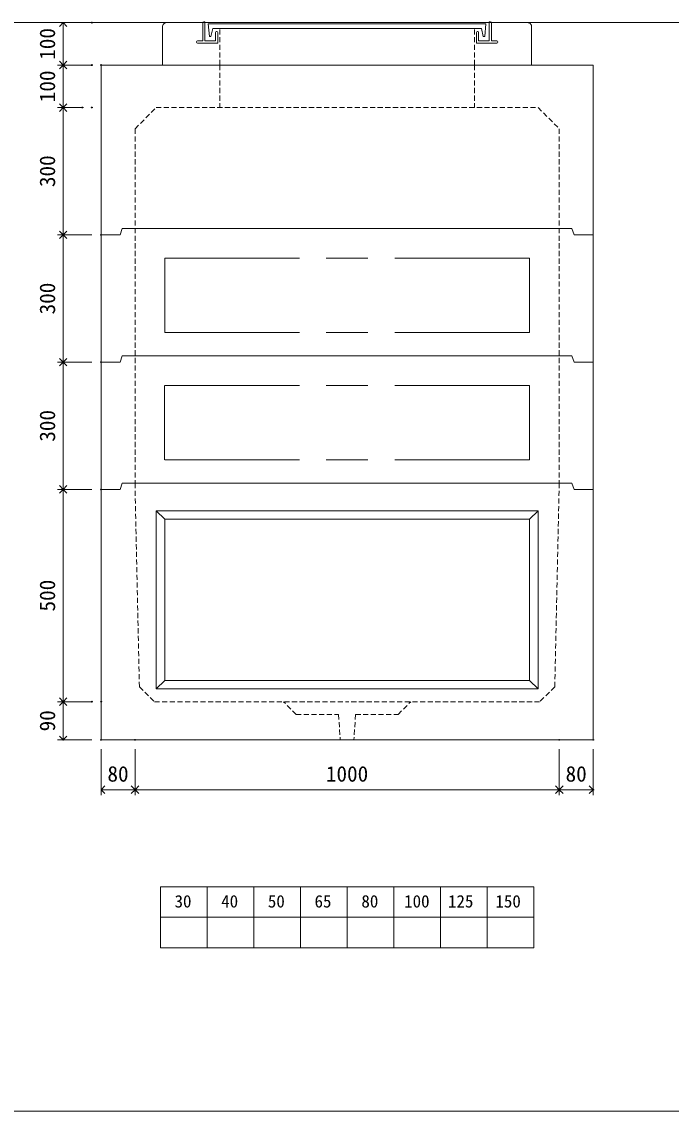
# Model space of a CAD drawing. Units: millimetres, scale not verified. Extents: x -4890 to 18490, y -2312 to 2312.
# Drawn here: x 1828 to 3359, y -1963 to 604 of the extents above; entities that cross this region are included whole.
import ezdxf
from ezdxf.enums import TextEntityAlignment as Align

# ---------------------------------------------------------------- set-up
doc = ezdxf.new("R2010")
doc.units = ezdxf.units.MM
doc.header["$LTSCALE"] = 10
doc.header["$PDMODE"] = 32
doc.header["$PDSIZE"] = 2
doc.linetypes.add('DASHED1', pattern=[1.8, 1.2, -0.6])
doc.linetypes.add('USER2', pattern=[50.8, 31.75, -6.35, 6.35, -6.35])
doc.layers.add('0-1_Defpoints', color=7, linetype='Continuous')
for name, color, linetype, lineweight in [('0-2_waku', 7, 'Continuous', 18), ('0-3_gaikei', 7, 'Continuous', 18), ('0-4_kakure', 7, 'DASHED1', 5), ('0-5_sunpou', 7, 'Continuous', 5), ('0-9_uchigawa', 6, 'Continuous', 18), ('0-B_futa', 3, 'Continuous', 18), ('0-C_GL', 4, 'Continuous', 18), ('0-E_文字１', 7, 'Continuous', 18), ('1-3_uchigawa2', 6, 'USER2', 18)]:
    doc.layers.add(name, color=color, linetype=linetype, lineweight=lineweight)
doc.styles.add('ＭＳ ゴシック', font='')
doc.styles.get('ＭＳ ゴシック').set_extended_font_data('MS Gothic')

# ---------------------------------------------------------------- blocks, each defined once
blk = doc.blocks.new('_Open90')
at = {"layer": '0-5_sunpou'}
blk.add_line((0, 0), (-1, 0), dxfattribs=at)
blk.add_lwpolyline([(-0.5, 0.5), (0, 0), (-0.5, -0.5)], dxfattribs=at)
blk = doc.blocks.new('D84')
at = {"layer": '0-1_Defpoints'}
for p in [(3462.32, 1104.36), (3542.32, 1104.36), (3542.32, 986.94)]:
    blk.add_point(p, dxfattribs=at)
at = {"layer": '0-5_sunpou'}
for p, q in [((3462.32, 1082.36), (3462.32, 973.94)), ((3542.32, 1082.36), (3542.32, 973.94)), ((3480.32, 986.94), (3524.32, 986.94))]:
    blk.add_line(p, q, dxfattribs=at)
at = {"layer": '0-5_sunpou', "xscale": 18, "yscale": 18, "rotation": 180}
blk.add_blockref('_Open90', (3462.32, 986.94), dxfattribs=at)
at = {"layer": '0-5_sunpou', "xscale": 18, "yscale": 18}
blk.add_blockref('_Open90', (3542.32, 986.94), dxfattribs=at)
at = {"layer": '0-5_sunpou', "style": 'ＭＳ ゴシック'}
blk.add_text('80', height=36.66, dxfattribs=at).set_placement((3477.32, 994.94), align=Align.BOTTOM_LEFT)
blk = doc.blocks.new('D85')
at = {"layer": '0-1_Defpoints'}
for p in [(3542.32, 1104.36), (4542.32, 1104.36), (4542.32, 986.94)]:
    blk.add_point(p, dxfattribs=at)
at = {"layer": '0-5_sunpou'}
for p, q in [((3542.32, 1082.36), (3542.32, 973.94)), ((4542.32, 1082.36), (4542.32, 973.94)), ((3560.32, 986.94), (4524.32, 986.94))]:
    blk.add_line(p, q, dxfattribs=at)
at = {"layer": '0-5_sunpou', "xscale": 18, "yscale": 18, "rotation": 180}
blk.add_blockref('_Open90', (3542.32, 986.94), dxfattribs=at)
at = {"layer": '0-5_sunpou', "xscale": 18, "yscale": 18}
blk.add_blockref('_Open90', (4542.32, 986.94), dxfattribs=at)
at = {"layer": '0-5_sunpou', "style": 'ＭＳ ゴシック'}
blk.add_text('1000', height=36.66, dxfattribs=at).set_placement((3992.32, 994.94), align=Align.BOTTOM_LEFT)
blk = doc.blocks.new('D86')
at = {"layer": '0-1_Defpoints'}
for p in [(4542.32, 1104.36), (4622.32, 1104.36), (4622.32, 986.94)]:
    blk.add_point(p, dxfattribs=at)
at = {"layer": '0-5_sunpou'}
for p, q in [((4542.32, 1082.36), (4542.32, 973.94)), ((4622.32, 1082.36), (4622.32, 973.94)), ((4560.32, 986.94), (4604.32, 986.94))]:
    blk.add_line(p, q, dxfattribs=at)
at = {"layer": '0-5_sunpou', "xscale": 18, "yscale": 18, "rotation": 180}
blk.add_blockref('_Open90', (4542.32, 986.94), dxfattribs=at)
at = {"layer": '0-5_sunpou', "xscale": 18, "yscale": 18}
blk.add_blockref('_Open90', (4622.32, 986.94), dxfattribs=at)
at = {"layer": '0-5_sunpou', "style": 'ＭＳ ゴシック'}
blk.add_text('80', height=36.66, dxfattribs=at).set_placement((4557.32, 994.94), align=Align.BOTTOM_LEFT)
blk = doc.blocks.new('D87')
at = {"layer": '0-1_Defpoints'}
for p in [(3462.32, 1194.36), (3373, 1104.36), (3462.32, 1104.36)]:
    blk.add_point(p, dxfattribs=at)
at = {"layer": '0-5_sunpou'}
for p, q in [((3440.32, 1194.36), (3360, 1194.36)), ((3373, 1176.36), (3373, 1122.36)), ((3440.32, 1104.36), (3360, 1104.36))]:
    blk.add_line(p, q, dxfattribs=at)
at = {"layer": '0-5_sunpou', "xscale": 18, "yscale": 18}
for p, rotation in [((3373, 1194.36), 90), ((3373, 1104.36), 270)]:
    blk.add_blockref('_Open90', p, dxfattribs=dict(at, rotation=rotation))
at = {"layer": '0-5_sunpou', "style": 'ＭＳ ゴシック'}
blk.add_text('90', height=36.66, rotation=90, dxfattribs=at).set_placement((3365, 1124.36), align=Align.BOTTOM_LEFT)
blk = doc.blocks.new('D88')
at = {"layer": '0-1_Defpoints'}
for p in [(3462.32, 1694.36), (3373, 1194.36), (3440.32, 1194.36)]:
    blk.add_point(p, dxfattribs=at)
at = {"layer": '0-5_sunpou'}
for p, q in [((3440.32, 1694.36), (3360, 1694.36)), ((3373, 1676.36), (3373, 1212.36)), ((3418.32, 1194.36), (3360, 1194.36))]:
    blk.add_line(p, q, dxfattribs=at)
at = {"layer": '0-5_sunpou', "xscale": 18, "yscale": 18}
for p, rotation in [((3373, 1694.36), 90), ((3373, 1194.36), 270)]:
    blk.add_blockref('_Open90', p, dxfattribs=dict(at, rotation=rotation))
at = {"layer": '0-5_sunpou', "style": 'ＭＳ ゴシック'}
blk.add_text('500', height=36.66, rotation=90, dxfattribs=at).set_placement((3365, 1406.86), align=Align.BOTTOM_LEFT)
blk = doc.blocks.new('D89')
at = {"layer": '0-1_Defpoints'}
for p in [(3440.32, 2794.36), (3373, 2694.36), (3462.32, 2694.36)]:
    blk.add_point(p, dxfattribs=at)
at = {"layer": '0-5_sunpou'}
for p, q in [((3418.32, 2794.36), (3360, 2794.36)), ((3373, 2776.36), (3373, 2712.36)), ((3440.32, 2694.36), (3360, 2694.36))]:
    blk.add_line(p, q, dxfattribs=at)
at = {"layer": '0-5_sunpou', "xscale": 18, "yscale": 18}
for p, rotation in [((3373, 2794.36), 90), ((3373, 2694.36), 270)]:
    blk.add_blockref('_Open90', p, dxfattribs=dict(at, rotation=rotation))
at = {"layer": '0-5_sunpou', "style": 'ＭＳ ゴシック'}
blk.add_text('100', height=36.66, rotation=90, dxfattribs=at).set_placement((3365, 2706.86), align=Align.BOTTOM_LEFT)
blk = doc.blocks.new('D90')
at = {"layer": '0-1_Defpoints'}
for p in [(3440.32, 2694.36), (3373, 2594.36), (3440.32, 2594.36)]:
    blk.add_point(p, dxfattribs=at)
at = {"layer": '0-5_sunpou'}
for p, q in [((3418.32, 2694.36), (3360, 2694.36)), ((3373, 2676.36), (3373, 2612.36)), ((3418.32, 2594.36), (3360, 2594.36))]:
    blk.add_line(p, q, dxfattribs=at)
at = {"layer": '0-5_sunpou', "xscale": 18, "yscale": 18}
for p, rotation in [((3373, 2694.36), 90), ((3373, 2594.36), 270)]:
    blk.add_blockref('_Open90', p, dxfattribs=dict(at, rotation=rotation))
at = {"layer": '0-5_sunpou', "style": 'ＭＳ ゴシック'}
blk.add_text('100', height=36.66, rotation=90, dxfattribs=at).set_placement((3365, 2606.86), align=Align.BOTTOM_LEFT)
blk = doc.blocks.new('D91')
at = {"layer": '0-1_Defpoints'}
for p in [(3418.32, 2594.36), (3373, 2294.36), (3462.32, 2294.36)]:
    blk.add_point(p, dxfattribs=at)
at = {"layer": '0-5_sunpou'}
for p, q in [((3396.32, 2594.36), (3360, 2594.36)), ((3373, 2576.36), (3373, 2312.36)), ((3440.32, 2294.36), (3360, 2294.36))]:
    blk.add_line(p, q, dxfattribs=at)
at = {"layer": '0-5_sunpou', "xscale": 18, "yscale": 18}
for p, rotation in [((3373, 2594.36), 90), ((3373, 2294.36), 270)]:
    blk.add_blockref('_Open90', p, dxfattribs=dict(at, rotation=rotation))
at = {"layer": '0-5_sunpou', "style": 'ＭＳ ゴシック'}
blk.add_text('300', height=36.66, rotation=90, dxfattribs=at).set_placement((3365, 2406.86), align=Align.BOTTOM_LEFT)
blk = doc.blocks.new('D92')
at = {"layer": '0-1_Defpoints'}
for p in [(3462.32, 2294.36), (3373, 1994.36), (3462.32, 1994.36)]:
    blk.add_point(p, dxfattribs=at)
at = {"layer": '0-5_sunpou'}
for p, q in [((3440.32, 2294.36), (3360, 2294.36)), ((3373, 2276.36), (3373, 2012.36)), ((3440.32, 1994.36), (3360, 1994.36))]:
    blk.add_line(p, q, dxfattribs=at)
at = {"layer": '0-5_sunpou', "xscale": 18, "yscale": 18}
for p, rotation in [((3373, 2294.36), 90), ((3373, 1994.36), 270)]:
    blk.add_blockref('_Open90', p, dxfattribs=dict(at, rotation=rotation))
at = {"layer": '0-5_sunpou', "style": 'ＭＳ ゴシック'}
blk.add_text('300', height=36.66, rotation=90, dxfattribs=at).set_placement((3365, 2106.86), align=Align.BOTTOM_LEFT)
blk = doc.blocks.new('D93')
at = {"layer": '0-1_Defpoints'}
for p in [(3462.32, 1994.36), (3373, 1694.36), (3462.32, 1694.36)]:
    blk.add_point(p, dxfattribs=at)
at = {"layer": '0-5_sunpou'}
for p, q in [((3440.32, 1994.36), (3360, 1994.36)), ((3373, 1976.36), (3373, 1712.36)), ((3440.32, 1694.36), (3360, 1694.36))]:
    blk.add_line(p, q, dxfattribs=at)
at = {"layer": '0-5_sunpou', "xscale": 18, "yscale": 18}
for p, rotation in [((3373, 1994.36), 90), ((3373, 1694.36), 270)]:
    blk.add_blockref('_Open90', p, dxfattribs=dict(at, rotation=rotation))
at = {"layer": '0-5_sunpou', "style": 'ＭＳ ゴシック'}
blk.add_text('300', height=36.66, rotation=90, dxfattribs=at).set_placement((3365, 1806.86), align=Align.BOTTOM_LEFT)

msp = doc.modelspace()

# ---------------------------------------------------------------- linework, layer by layer
at = {"layer": '0-2_waku'}
for p, q in [((2155.06, -1434.12), (2155.06, -1578.12)), ((2155.06, -1434.12), (2155.06, -1578.12)), ((2155.06, -1434.12), (2155.06, -1578.12)), ((2155.06, -1434.12), (2155.06, -1578.12)), ((2155.06, -1434.12), (3035.06, -1434.12)), ((2265.06, -1434.12), (2265.06, -1578.12)), ((2375.06, -1434.12), (2375.06, -1578.12)), ((2375.06, -1434.12), (2375.06, -1578.12)), ((2485.06, -1434.12), (2485.06, -1578.12)), ((2595.06, -1434.12), (2595.06, -1578.12)), ((2705.06, -1434.12), (2705.06, -1578.12)), ((2815.06, -1434.12), (2815.06, -1578.12)), ((2925.06, -1434.12), (2925.06, -1578.12)), ((3035.06, -1434.12), (3035.06, -1578.12)), ((2155.06, -1506.12), (3035.06, -1506.12)), ((2155.06, -1578.12), (3035.06, -1578.12)), ((-1229.94, -1963.12), (4890.06, -1963.12)), ((-1229.94, -1963.12), (4890.06, -1963.12))]:
    msp.add_line(p, q, dxfattribs=at)
at = {"layer": '0-3_gaikei'}
for p, q in [((2160.06, 501.88), (2160.06, 591.88)), ((2170.06, 601.88), (2255.06, 601.88)), ((2935.06, 601.88), (3020.06, 601.88)), ((3030.06, 501.88), (3030.06, 591.88)), ((2015.06, 501.88), (3175.06, 501.88)), ((2015.06, 501.88), (2015.06, -498.12)), ((2060.56, 501.88), (2015.06, 501.88)), ((2160.06, 501.88), (2270.06, 501.88)), ((2160.06, 501.88), (2270.06, 501.88)), ((2160.06, 501.88), (2270.06, 501.88)), ((2160.06, 501.88), (2270.06, 501.88)), ((2160.06, 501.88), (2270.06, 501.88)), ((2160.06, 501.88), (2270.06, 501.88)), ((2195.06, 501.88), (2995.06, 501.88)), ((2195.06, 501.88), (2995.06, 501.88)), ((2195.06, 501.88), (2995.06, 501.88)), ((2195.06, 501.88), (2995.06, 501.88)), ((3030.06, 501.88), (2920.06, 501.88)), ((3030.06, 501.88), (2920.06, 501.88)), ((3030.06, 501.88), (2920.06, 501.88)), ((3030.06, 501.88), (2920.06, 501.88)), ((3030.06, 501.88), (2920.06, 501.88)), ((3030.06, 501.88), (2920.06, 501.88)), ((3030.06, 501.88), (2920.06, 501.88)), ((3030.06, 501.88), (2920.06, 501.88)), ((3175.06, 501.88), (3175.06, -888.12)), ((2595.06, 116.88), (2065.06, 116.88)), ((3125.06, 116.88), (2595.06, 116.88)), ((3125.06, 116.88), (3130.06, 101.88)), ((3175.06, 101.88), (3130.06, 101.88)), ((3150.06, 101.88), (3175.06, 101.88)), ((3150.06, 101.88), (3175.06, 101.88)), ((2595.06, -183.12), (2065.06, -183.12)), ((3125.06, -183.12), (2595.06, -183.12)), ((3125.06, -183.12), (3130.06, -198.12)), ((3175.06, -198.12), (3130.06, -198.12)), ((3150.06, -198.12), (3175.06, -198.12)), ((3150.06, -198.12), (3175.06, -198.12)), ((2595.06, -483.12), (2065.06, -483.12)), ((3125.06, -483.12), (2595.06, -483.12)), ((3125.06, -483.12), (3130.06, -498.12)), ((2015.06, -498.12), (2015.06, -1088.12)), ((3175.06, -498.12), (3130.06, -498.12)), ((3150.06, -498.12), (3175.06, -498.12)), ((3150.06, -498.12), (3175.06, -498.12))]:
    msp.add_line(p, q, dxfattribs=at)
for points in [[(2065.06, 116.88), (2060.06, 101.88), (2015.06, 101.88)], [(2065.06, -183.12), (2060.06, -198.12), (2015.06, -198.12)], [(2065.06, -483.12), (2060.06, -498.12), (2015.06, -498.12)], [(2015.06, -1088.12), (3175.06, -1088.12), (3175.06, -498.12)]]:
    msp.add_lwpolyline(points, dxfattribs=at)
for centre, radius, start, end in [((2169.48, 592.46), 9.44, 86.47383, 183.52617), ((3020.39, 592.21), 9.68, 358.04251, 91.95749)]:
    msp.add_arc(centre, radius, start, end, dxfattribs=at)
at = {"layer": '0-4_kakure'}
for p, q in [((2295.06, 501.88), (2295.06, 588.38)), ((2895.06, 501.88), (2895.06, 588.38)), ((2295.06, 501.88), (2295.06, 401.88)), ((2895.06, 501.88), (2895.06, 401.88)), ((2095.06, 351.88), (2145.06, 401.88)), ((2145.06, 401.88), (3045.06, 401.88)), ((3045.06, 401.88), (3095.06, 351.88)), ((2095.06, 351.88), (2095.06, -483.12)), ((3095.06, 351.88), (3095.06, -483.12)), ((2105.38, -963.12), (2095.06, -483.12)), ((3095.06, -483.12), (3084.74, -963.12)), ((2105.38, -963.12), (2141.14, -998.12)), ((2141.14, -998.12), (2595.06, -998.12)), ((2475.06, -1028.12), (2445.06, -998.12)), ((2715.06, -1028.12), (2745.06, -998.12)), ((2475.06, -1028.12), (2575.06, -1028.12)), ((2575.06, -1028.12), (2579.06, -1088.12)), ((2615.06, -1028.12), (2611.06, -1088.12)), ((2615.06, -1028.12), (2715.06, -1028.12))]:
    msp.add_line(p, q, dxfattribs=at)
msp.add_lwpolyline([(3084.74, -963.12), (3048.97, -998.12), (2595.06, -998.12)], dxfattribs=at)
at = {"layer": '0-9_uchigawa'}
for p, q in [((2145.06, -548.12), (2165.06, -568.12)), ((2145.06, -968.12), (2145.06, -548.12)), ((3045.06, -968.12), (3045.06, -548.12)), ((2165.06, -568.12), (2595.06, -568.12)), ((2165.06, -948.12), (2165.06, -568.12)), ((3025.06, -948.12), (3025.06, -568.12)), ((2145.06, -968.12), (2165.06, -948.12)), ((2165.06, -948.12), (3025.06, -948.12)), ((3045.06, -968.12), (3025.06, -948.12)), ((2145.06, -968.12), (3045.06, -968.12))]:
    msp.add_line(p, q, dxfattribs=at)
for points in [[(2145.06, -548.12), (2595.06, -548.12), (3045.06, -548.12)], [(2595.06, -568.12), (3025.06, -568.12), (3045.06, -548.12)]]:
    msp.add_lwpolyline(points, dxfattribs=at)
at = {"layer": '0-B_futa'}
for p, q in [((2255.06, 601.88), (2255.06, 558.88)), ((2257.06, 603.88), (2260.06, 603.88)), ((2260.06, 603.88), (2260.06, 558.88)), ((2267.87, 599.38), (2922.2, 599.38)), ((2267.87, 599.38), (2270.36, 569.38)), ((2922.2, 599.38), (2919.95, 569.38)), ((2930.06, 603.88), (2930.06, 558.88)), ((2930.06, 603.88), (2933.06, 603.88)), ((2935.06, 601.88), (2935.06, 558.88)), ((2270.36, 569.38), (2274.07, 569.38)), ((2278.39, 588.38), (2274.07, 569.38)), ((2278.39, 588.38), (2911.73, 588.38)), ((2285.06, 578.88), (2285.06, 558.88)), ((2287.06, 580.88), (2288.06, 580.88)), ((2290.06, 578.88), (2290.06, 553.88)), ((2900.06, 578.88), (2900.06, 553.88)), ((2903.06, 580.88), (2902.06, 580.88)), ((2905.06, 578.88), (2905.06, 558.88)), ((2911.73, 588.38), (2916.04, 569.38)), ((2919.95, 569.38), (2916.04, 569.38)), ((2240.06, 556.88), (2240.06, 555.88)), ((2242.06, 558.88), (2255.06, 558.88)), ((2290.06, 553.88), (2242.06, 553.88)), ((2260.06, 558.88), (2285.06, 558.88)), ((2900.06, 553.88), (2948.06, 553.88)), ((2930.06, 558.88), (2905.06, 558.88)), ((2948.06, 558.88), (2935.06, 558.88)), ((2950.06, 556.88), (2950.06, 555.88))]:
    msp.add_line(p, q, dxfattribs=at)
for centre, start, end in [((2257.06, 601.88), 90, 180), ((2933.06, 601.88), 0, 90), ((2287.06, 578.88), 90, 180), ((2288.06, 578.88), 0, 90), ((2902.06, 578.88), 90, 180), ((2903.06, 578.88), 0, 90), ((2242.06, 556.88), 90, 180), ((2242.06, 555.88), 180, 270), ((2948.06, 556.88), 0, 90), ((2948.06, 555.88), 270, 0)]:
    msp.add_arc(centre, 2, start, end, dxfattribs=at)
at = {"layer": '0-C_GL'}
msp.add_line((-1229.94, 601.88), (4890.06, 601.88), dxfattribs=at)
at = {"layer": '1-3_uchigawa2'}
for p, q in [((2165.06, 46.88), (2595.06, 46.88)), ((2165.06, 46.88), (2165.06, -128.12)), ((3025.06, 46.88), (2595.06, 46.88)), ((3025.06, 46.88), (3025.06, -128.12)), ((2165.06, -128.12), (2595.06, -128.12)), ((3025.06, -128.12), (2595.06, -128.12)), ((2164.21, -253.12), (2164.21, -428.12)), ((2165.06, -253.12), (2595.06, -253.12)), ((3025.06, -253.12), (2595.06, -253.12)), ((3025.06, -253.12), (3025.06, -428.12)), ((2165.06, -428.12), (2595.06, -428.12)), ((3025.06, -428.12), (2595.06, -428.12))]:
    msp.add_line(p, q, dxfattribs=at)

# ---------------------------------------------------------------- block references
at = {"layer": '0-5_sunpou'}
for name in ['D89', 'D90', 'D91', 'D92', 'D93', 'D88', 'D87', 'D84', 'D85', 'D86']:
    msp.add_blockref(name, (-1447.26, -2192.49), dxfattribs=at)

# ---------------------------------------------------------------- texts
at = {"layer": '0-E_文字１', "style": 'ＭＳ ゴシック'}
for s, p in [('30', (2188.29, -1491.94)), ('40', (2298.29, -1491.94)), ('50', (2408.29, -1491.94)), ('65', (2518.29, -1491.94)), ('80', (2628.7, -1491.94)), ('100', (2729.57, -1491.94)), ('125', (2832.96, -1491.94)), ('150', (2944.72, -1491.94))]:
    msp.add_text(s, height=29.33, dxfattribs=at).set_placement(p, align=Align.BOTTOM_LEFT)

doc.saveas('drawing.dxf')
